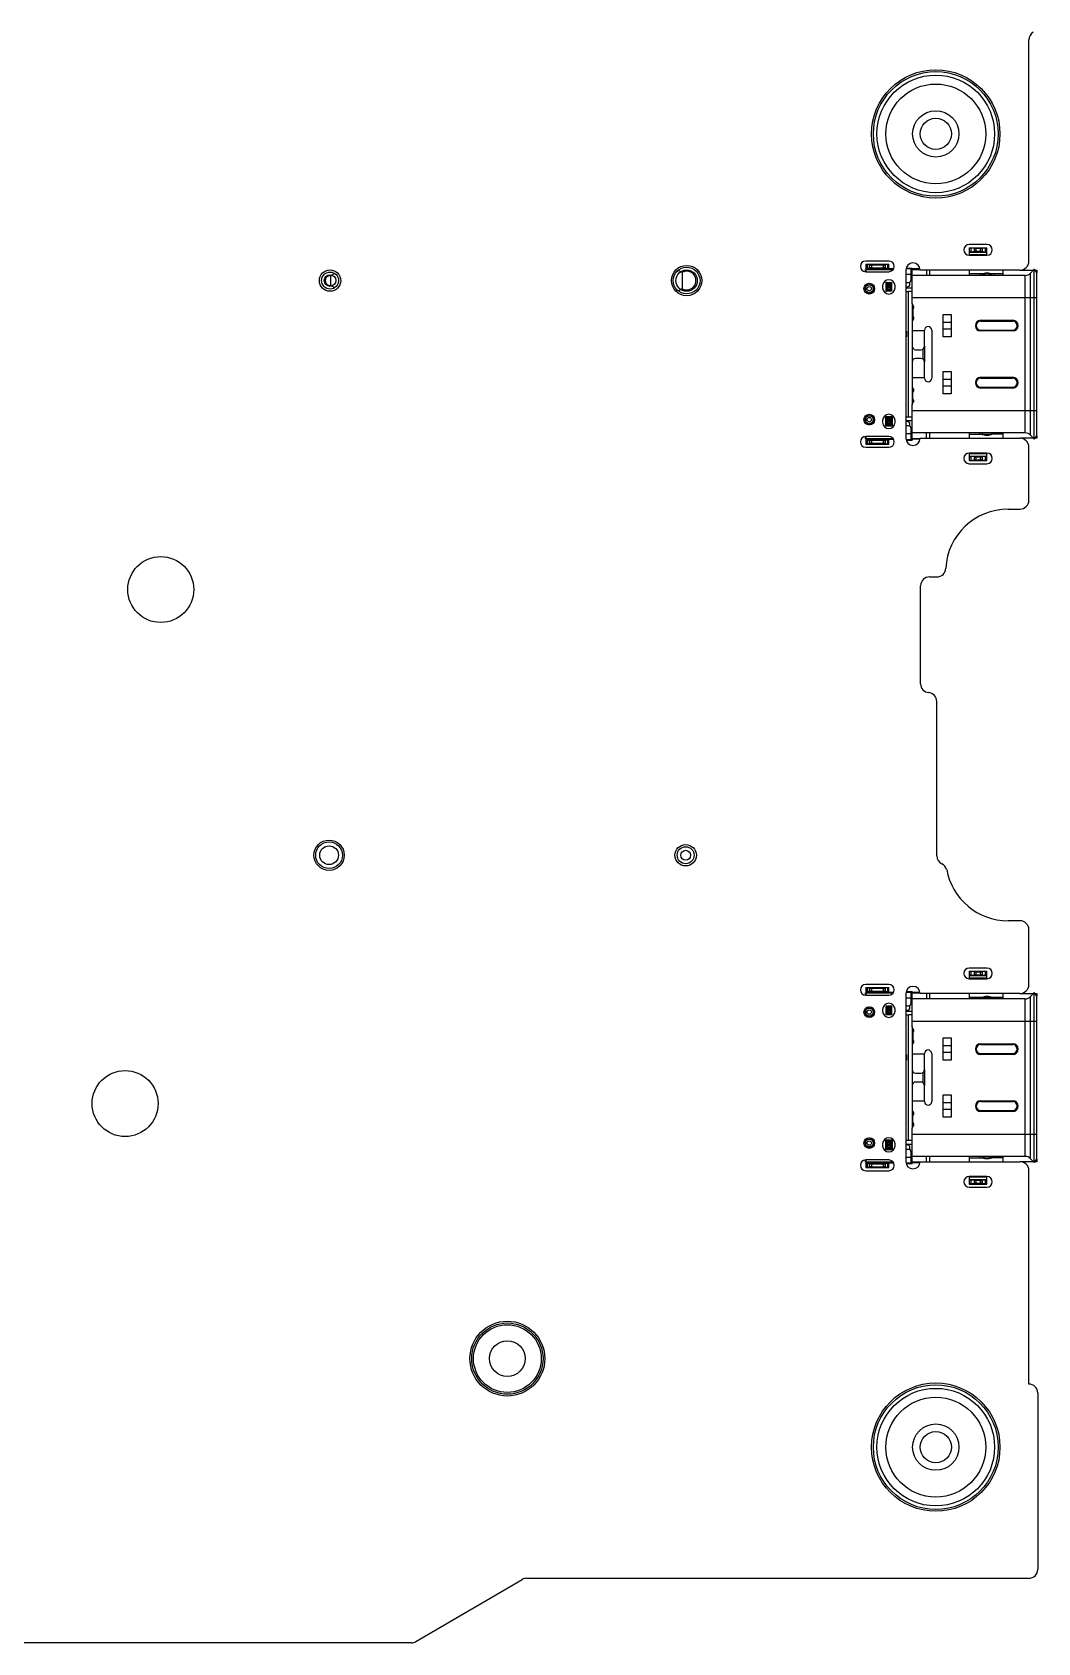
# Model space of a CAD drawing. Header units: millimetres. Extents: x 0 to 841, y 0 to 594.
# Drawn here: x 465.4 to 521.8, y 111.9 to 202.3 of the extents above; entities that cross this region are included whole.
import ezdxf

# ---------------------------------------------------------------- set-up
doc = ezdxf.new("R2010")
doc.units = ezdxf.units.MM
doc.header["$LTSCALE"] = 46.255
doc.layers.add('ASSEM_MEM', color=7, linetype='CONTINUOUS')

msp = doc.modelspace()

# ---------------------------------------------------------------- linework, layer by layer
at = {"layer": 'ASSEM_MEM', "color": 7, "linetype": 'CONTINUOUS'}
for p, q in [((521.301, 189.45), (521.301, 201.864)), ((518.951, 190.38), (517.951, 190.38)), ((517.951, 190.205), (518.951, 190.205)), ((517.951, 190.205), (517.951, 189.955)), ((517.951, 189.955), (518.951, 189.955)), ((517.951, 189.954), (517.951, 189.953)), ((517.951, 189.954), (517.951, 189.953)), ((517.951, 189.953), (517.951, 189.805)), ((518.227, 190.161), (518.052, 190.181)), ((518.052, 189.98), (518.227, 190)), ((518.576, 190.155), (518.326, 190.155)), ((518.326, 190.005), (518.576, 190.005)), ((518.85, 190.181), (518.675, 190.161)), ((518.675, 190), (518.85, 189.98)), ((518.951, 189.955), (518.951, 190.205)), ((518.951, 189.805), (518.951, 189.953)), ((501.656, 188.929), (501.681, 188.916)), ((512.131, 188.985), (513.691, 188.985)), ((512.131, 188.861), (512.131, 188.985)), ((513.451, 189.455), (512.151, 189.455)), ((512.151, 189.28), (513.451, 189.28)), ((512.151, 189.28), (512.151, 188.855)), ((512.151, 189.03), (513.451, 189.03)), ((513.712, 189.01), (512.151, 189.01)), ((512.353, 189.239), (512.228, 189.258)), ((512.228, 189.052), (512.353, 189.072)), ((513.126, 189.23), (512.476, 189.23)), ((512.476, 189.08), (513.126, 189.08)), ((513.374, 189.258), (513.249, 189.239)), ((513.249, 189.072), (513.374, 189.052)), ((513.451, 189.01), (513.451, 189.28)), ((514.401, 188.95), (514.401, 179.51)), ((514.423, 189.031), (514.701, 189.031)), ((514.431, 189.06), (514.751, 189.06)), ((514.701, 188.41), (514.701, 189.06)), ((514.701, 189.01), (514.725, 189.01)), ((514.725, 189.009), (514.725, 188.76)), ((514.729, 189.01), (514.729, 188.76)), ((515.185, 189.01), (514.731, 189.01)), ((514.731, 189.01), (514.731, 188.76)), ((514.751, 189.01), (514.751, 189.06)), ((514.751, 188.65), (514.751, 189.01)), ((514.751, 188.985), (515.192, 188.985)), ((520.801, 188.95), (515.201, 188.95)), ((515.56, 188.95), (515.56, 188.65)), ((515.726, 188.95), (515.726, 188.65)), ((517.951, 189.78), (518.951, 189.78)), ((517.951, 188.95), (517.951, 188.65)), ((519.851, 188.65), (519.851, 188.95)), ((521.594, 189), (521.398, 188.783)), ((521.751, 188.806), (521.594, 189)), ((521.594, 179.46), (521.594, 189)), ((512.131, 187.749), (512.131, 188.062)), ((512.151, 188.855), (513.451, 188.855)), ((512.151, 187.724), (512.151, 188.087)), ((513.101, 188.055), (513.101, 187.955)), ((513.286, 188.28), (513.384, 188.182)), ((513.301, 188.255), (513.601, 188.255)), ((513.376, 188.18), (513.301, 188.255)), ((513.301, 187.757), (513.301, 188.255)), ((513.376, 187.835), (513.376, 188.18)), ((513.378, 188.18), (513.536, 188.18)), ((513.378, 187.83), (513.378, 188.18)), ((513.378, 188.152), (513.396, 188.128)), ((513.408, 188.03), (513.408, 187.98)), ((513.498, 188.03), (513.498, 187.98)), ((513.51, 188.128), (513.528, 188.152)), ((513.528, 188.181), (513.601, 188.255)), ((513.528, 187.83), (513.528, 188.18)), ((513.536, 188.18), (513.536, 187.835)), ((513.601, 188.255), (513.601, 187.757)), ((513.801, 187.955), (513.801, 188.055)), ((514.401, 188.26), (514.551, 188.26)), ((514.401, 188.01), (514.481, 188.01)), ((514.631, 188.16), (514.631, 188.285)), ((514.701, 188.752), (514.751, 188.752)), ((514.701, 188.61), (514.751, 188.61)), ((514.751, 188.76), (514.725, 188.76)), ((514.725, 188.76), (514.729, 188.76)), ((521.101, 188.65), (514.751, 188.65)), ((514.751, 187.057), (514.751, 188.65)), ((518.687, 188.73), (517.951, 188.73)), ((518.687, 188.73), (518.704, 188.731)), ((518.687, 188.73), (518.704, 188.731)), ((518.701, 188.65), (518.701, 188.731)), ((518.704, 188.731), (518.745, 188.733)), ((518.745, 188.733), (518.792, 188.738)), ((518.792, 188.738), (518.846, 188.744)), ((518.846, 188.744), (518.865, 188.745)), ((518.865, 188.745), (518.908, 188.748)), ((518.908, 188.748), (518.951, 188.749)), ((518.951, 188.749), (518.996, 188.748)), ((518.996, 188.748), (519.057, 188.744)), ((519.057, 188.744), (519.113, 188.738)), ((519.113, 188.738), (519.156, 188.733)), ((519.156, 188.733), (519.17, 188.732)), ((519.17, 188.732), (519.198, 188.731)), ((519.198, 188.731), (519.215, 188.73)), ((519.198, 188.731), (519.215, 188.73)), ((519.201, 188.731), (519.201, 188.65)), ((519.851, 188.73), (519.215, 188.73)), ((521.751, 179.655), (521.751, 188.806)), ((512.431, 187.658), (512.431, 187.647)), ((512.532, 187.705), (512.517, 187.705)), ((513.38, 187.829), (513.286, 187.73)), ((513.301, 187.757), (513.376, 187.835)), ((513.601, 187.757), (513.301, 187.757)), ((513.396, 187.882), (513.378, 187.859)), ((513.528, 187.83), (513.378, 187.83)), ((513.51, 187.882), (513.528, 187.859)), ((513.528, 187.835), (513.536, 187.835)), ((513.529, 187.832), (513.601, 187.757)), ((514.401, 187.96), (514.751, 187.96)), ((514.401, 187.743), (514.552, 187.743)), ((514.751, 187.743), (514.552, 187.743)), ((514.552, 180.718), (514.552, 187.743)), ((514.751, 187.055), (514.751, 186.056)), ((514.801, 186.881), (514.801, 186.23)), ((516.501, 186.455), (516.951, 186.455)), ((516.501, 185.205), (516.501, 186.455)), ((516.951, 186.455), (516.951, 185.205)), ((514.432, 185.511), (514.432, 185.205)), ((514.751, 186.054), (514.751, 184.68)), ((515.451, 184.68), (515.451, 185.58)), ((515.851, 185.58), (515.851, 182.88)), ((516.501, 186.025), (516.951, 186.025)), ((516.951, 185.635), (516.501, 185.635)), ((518.601, 186.13), (520.401, 186.13)), ((520.401, 185.53), (518.601, 185.53)), ((514.751, 184.68), (514.751, 183.78)), ((514.951, 184.48), (515.251, 184.48)), ((515.351, 184.51), (515.351, 183.951)), ((515.451, 184.68), (515.451, 183.78)), ((516.951, 185.205), (516.501, 185.205)), ((514.751, 183.78), (514.751, 182.407)), ((515.251, 183.98), (514.951, 183.98)), ((515.451, 182.88), (515.451, 183.78)), ((516.501, 183.255), (516.951, 183.255)), ((516.501, 182.005), (516.501, 183.255)), ((516.501, 182.825), (516.951, 182.825)), ((516.951, 183.255), (516.951, 182.005)), ((518.601, 182.93), (520.401, 182.93)), ((514.751, 182.405), (514.751, 181.406)), ((514.801, 181.58), (514.801, 182.231)), ((516.951, 182.435), (516.501, 182.435)), ((516.951, 182.005), (516.501, 182.005)), ((520.401, 182.33), (518.601, 182.33)), ((512.431, 180.813), (512.431, 180.803)), ((514.751, 179.81), (514.751, 181.404)), ((512.131, 180.555), (512.131, 180.712)), ((512.131, 180.399), (512.131, 180.555)), ((512.151, 180.374), (512.151, 180.737)), ((512.517, 180.755), (512.532, 180.755)), ((513.101, 180.505), (513.101, 180.405)), ((513.286, 180.73), (513.636, 180.73)), ((513.38, 180.632), (513.286, 180.73)), ((513.286, 180.18), (513.286, 180.73)), ((513.384, 180.278), (513.286, 180.18)), ((513.636, 180.18), (513.286, 180.18)), ((513.301, 180.704), (513.601, 180.704)), ((513.376, 180.625), (513.301, 180.704)), ((513.301, 180.205), (513.301, 180.704)), ((513.301, 180.205), (513.376, 180.28)), ((513.601, 180.205), (513.301, 180.205)), ((513.376, 180.28), (513.376, 180.625)), ((513.528, 180.63), (513.378, 180.63)), ((513.378, 180.28), (513.378, 180.63)), ((513.378, 180.602), (513.396, 180.578)), ((513.396, 180.332), (513.378, 180.309)), ((513.536, 180.28), (513.378, 180.28)), ((513.408, 180.48), (513.408, 180.43)), ((513.498, 180.48), (513.498, 180.43)), ((513.51, 180.578), (513.528, 180.602)), ((513.51, 180.332), (513.528, 180.309)), ((513.528, 180.28), (513.528, 180.63)), ((513.528, 180.625), (513.536, 180.625)), ((513.528, 180.279), (513.601, 180.205)), ((513.529, 180.629), (513.601, 180.704)), ((513.536, 180.625), (513.636, 180.73)), ((513.536, 180.625), (513.536, 180.28)), ((513.636, 180.18), (513.536, 180.28)), ((513.601, 180.704), (513.601, 180.205)), ((513.636, 180.73), (513.636, 180.18)), ((513.801, 180.405), (513.801, 180.505)), ((514.401, 180.718), (514.552, 180.718)), ((514.401, 180.5), (514.751, 180.5)), ((514.481, 180.45), (514.401, 180.45)), ((514.551, 180.2), (514.401, 180.2)), ((514.552, 180.718), (514.751, 180.718)), ((514.631, 180.176), (514.631, 180.3)), ((514.701, 179.4), (514.701, 180.05)), ((512.131, 179.475), (512.131, 179.6)), ((513.691, 179.475), (512.131, 179.475)), ((513.451, 179.605), (512.151, 179.605)), ((512.151, 179.605), (512.151, 179.18)), ((512.151, 179.45), (513.712, 179.45)), ((512.151, 179.43), (513.451, 179.43)), ((512.151, 179.18), (513.451, 179.18)), ((512.151, 179.005), (513.451, 179.005)), ((512.353, 179.389), (512.228, 179.408)), ((512.228, 179.202), (512.353, 179.222)), ((513.126, 179.38), (512.476, 179.38)), ((512.476, 179.23), (513.126, 179.23)), ((513.374, 179.408), (513.249, 179.389)), ((513.249, 179.222), (513.374, 179.202)), ((513.451, 179.18), (513.451, 179.45)), ((514.701, 179.43), (514.423, 179.43)), ((514.431, 179.4), (514.751, 179.4)), ((514.751, 179.85), (514.701, 179.85)), ((514.701, 179.708), (514.751, 179.708)), ((514.725, 179.45), (514.701, 179.45)), ((514.725, 179.701), (514.725, 179.452)), ((514.729, 179.7), (514.725, 179.701)), ((514.725, 179.7), (514.729, 179.7)), ((514.729, 179.45), (514.729, 179.7)), ((514.731, 179.7), (514.751, 179.7)), ((514.731, 179.45), (514.731, 179.7)), ((515.185, 179.45), (514.731, 179.45)), ((521.101, 179.81), (514.751, 179.81)), ((514.751, 179.45), (514.751, 179.81)), ((515.192, 179.475), (514.751, 179.475)), ((514.751, 179.45), (514.751, 179.4)), ((515.201, 179.51), (520.801, 179.51)), ((515.56, 179.51), (515.56, 179.81)), ((515.726, 179.81), (515.726, 179.51)), ((517.951, 179.81), (517.951, 179.51)), ((517.951, 179.73), (518.687, 179.73)), ((518.709, 179.73), (518.687, 179.73)), ((518.709, 179.73), (518.687, 179.73)), ((518.701, 179.73), (518.701, 179.81)), ((518.743, 179.727), (518.709, 179.73)), ((518.753, 179.726), (518.743, 179.727)), ((518.808, 179.721), (518.753, 179.726)), ((518.808, 179.721), (518.801, 179.721)), ((518.853, 179.716), (518.808, 179.721)), ((518.873, 179.715), (518.853, 179.716)), ((518.911, 179.713), (518.873, 179.715)), ((518.951, 179.712), (518.911, 179.713)), ((518.992, 179.713), (518.951, 179.712)), ((519.031, 179.715), (518.992, 179.713)), ((519.05, 179.716), (519.031, 179.715)), ((519.102, 179.721), (519.05, 179.716)), ((519.149, 179.726), (519.099, 179.721)), ((519.161, 179.727), (519.149, 179.726)), ((519.193, 179.73), (519.161, 179.727)), ((519.215, 179.73), (519.193, 179.73)), ((519.201, 179.81), (519.201, 179.73)), ((519.851, 179.73), (519.215, 179.73)), ((519.851, 179.51), (519.851, 179.81)), ((521.301, 176.03), (521.301, 179.01)), ((521.594, 179.46), (521.398, 179.678)), ((521.594, 179.46), (521.751, 179.655)), ((518.951, 178.68), (517.951, 178.68)), ((517.951, 178.655), (517.951, 178.508)), ((517.951, 178.505), (518.951, 178.505)), ((517.951, 178.505), (517.951, 178.255)), ((517.951, 178.255), (518.951, 178.255)), ((517.951, 178.08), (518.951, 178.08)), ((518.227, 178.461), (518.052, 178.481)), ((518.052, 178.28), (518.227, 178.3)), ((518.576, 178.455), (518.326, 178.455)), ((518.326, 178.305), (518.576, 178.305)), ((518.85, 178.481), (518.675, 178.461)), ((518.675, 178.3), (518.85, 178.28)), ((518.951, 178.508), (518.951, 178.655)), ((518.951, 178.506), (518.951, 178.508)), ((518.951, 178.506), (518.951, 178.508)), ((518.951, 178.255), (518.951, 178.505)), ((520.136, 175.53), (520.801, 175.53)), ((515.231, 165.73), (515.231, 171.23)), ((515.731, 171.73), (516.141, 171.73)), ((516.131, 156.075), (516.131, 164.735)), ((520.801, 152.43), (520.136, 152.43)), ((521.301, 148.85), (521.301, 151.93)), ((518.951, 149.78), (517.951, 149.78)), ((517.951, 149.605), (518.951, 149.605)), ((517.951, 149.605), (517.951, 149.355)), ((517.951, 149.355), (518.951, 149.355)), ((517.951, 149.354), (517.951, 149.353)), ((517.951, 149.354), (517.951, 149.353)), ((517.951, 149.353), (517.951, 149.205)), ((517.951, 149.18), (518.951, 149.18)), ((518.227, 149.561), (518.052, 149.581)), ((518.052, 149.38), (518.227, 149.4)), ((518.576, 149.555), (518.326, 149.555)), ((518.326, 149.405), (518.576, 149.405)), ((518.85, 149.581), (518.675, 149.561)), ((518.675, 149.4), (518.85, 149.38)), ((518.951, 149.355), (518.951, 149.605)), ((518.951, 149.205), (518.951, 149.353)), ((512.131, 148.385), (513.691, 148.385)), ((512.131, 148.261), (512.131, 148.385)), ((513.451, 148.855), (512.151, 148.855)), ((512.151, 148.68), (513.451, 148.68)), ((512.151, 148.68), (512.151, 148.255)), ((512.151, 148.43), (513.451, 148.43)), ((513.712, 148.41), (512.151, 148.41)), ((512.151, 148.255), (513.451, 148.255)), ((512.353, 148.639), (512.228, 148.658)), ((512.228, 148.452), (512.353, 148.472)), ((513.126, 148.63), (512.476, 148.63)), ((512.476, 148.48), (513.126, 148.48)), ((513.374, 148.658), (513.249, 148.639)), ((513.249, 148.472), (513.374, 148.452)), ((513.451, 148.41), (513.451, 148.68)), ((514.401, 148.35), (514.401, 138.91)), ((514.423, 148.431), (514.701, 148.431)), ((514.431, 148.46), (514.751, 148.46)), ((514.701, 147.81), (514.701, 148.46)), ((514.701, 148.41), (514.725, 148.41)), ((514.725, 148.409), (514.725, 148.16)), ((514.729, 148.41), (514.729, 148.16)), ((515.185, 148.41), (514.731, 148.41)), ((514.731, 148.41), (514.731, 148.16)), ((514.751, 148.41), (514.751, 148.46)), ((514.751, 148.05), (514.751, 148.41)), ((514.751, 148.385), (515.192, 148.385)), ((520.801, 148.35), (515.201, 148.35)), ((515.56, 148.35), (515.56, 148.05)), ((515.726, 148.35), (515.726, 148.05)), ((517.951, 148.35), (517.951, 148.05)), ((519.851, 148.05), (519.851, 148.35)), ((521.594, 148.4), (521.398, 148.183)), ((521.751, 148.206), (521.594, 148.4)), ((521.594, 138.86), (521.594, 148.4)), ((512.131, 147.149), (512.131, 147.462)), ((512.151, 147.124), (512.151, 147.487)), ((513.101, 147.455), (513.101, 147.355)), ((513.301, 147.655), (513.601, 147.655)), ((513.376, 147.58), (513.301, 147.655)), ((513.301, 147.157), (513.301, 147.655)), ((513.376, 147.235), (513.376, 147.58)), ((513.378, 147.58), (513.536, 147.58)), ((513.378, 147.23), (513.378, 147.58)), ((513.378, 147.552), (513.396, 147.528)), ((513.382, 147.584), (513.384, 147.582)), ((513.408, 147.43), (513.408, 147.38)), ((513.498, 147.43), (513.498, 147.38)), ((513.51, 147.528), (513.528, 147.552)), ((513.528, 147.581), (513.601, 147.655)), ((513.528, 147.23), (513.528, 147.58)), ((513.536, 147.58), (513.536, 147.235)), ((513.601, 147.655), (513.601, 147.157)), ((513.801, 147.355), (513.801, 147.455)), ((514.401, 147.66), (514.551, 147.66)), ((514.401, 147.41), (514.481, 147.41)), ((514.401, 147.36), (514.751, 147.36)), ((514.631, 147.56), (514.631, 147.685)), ((514.701, 148.152), (514.751, 148.152)), ((514.701, 148.01), (514.751, 148.01)), ((514.751, 148.16), (514.725, 148.16)), ((514.725, 148.16), (514.729, 148.16)), ((521.101, 148.05), (514.751, 148.05)), ((514.751, 146.457), (514.751, 148.05)), ((518.687, 148.13), (517.951, 148.13)), ((518.687, 148.13), (518.704, 148.131)), ((518.687, 148.13), (518.704, 148.131)), ((518.701, 148.05), (518.701, 148.131)), ((518.704, 148.131), (518.745, 148.133)), ((518.745, 148.133), (518.792, 148.138)), ((518.792, 148.138), (518.846, 148.144)), ((518.846, 148.144), (518.865, 148.145)), ((518.865, 148.145), (518.908, 148.148)), ((518.908, 148.148), (518.951, 148.149)), ((518.951, 148.149), (518.996, 148.148)), ((518.996, 148.148), (519.057, 148.144)), ((519.057, 148.144), (519.113, 148.138)), ((519.113, 148.138), (519.156, 148.133)), ((519.156, 148.133), (519.17, 148.132)), ((519.17, 148.132), (519.198, 148.131)), ((519.198, 148.131), (519.215, 148.13)), ((519.198, 148.131), (519.215, 148.13)), ((519.201, 148.131), (519.201, 148.05)), ((519.851, 148.13), (519.215, 148.13)), ((521.751, 139.055), (521.751, 148.206)), ((512.431, 147.058), (512.431, 147.047)), ((512.532, 147.105), (512.517, 147.105)), ((513.301, 147.157), (513.376, 147.235)), ((513.601, 147.157), (513.301, 147.157)), ((513.396, 147.282), (513.378, 147.259)), ((513.528, 147.23), (513.378, 147.23)), ((513.51, 147.282), (513.528, 147.259)), ((513.528, 147.235), (513.536, 147.235)), ((513.529, 147.232), (513.601, 147.157)), ((514.401, 147.143), (514.552, 147.143)), ((514.751, 147.143), (514.552, 147.143)), ((514.552, 140.118), (514.552, 147.143)), ((514.751, 146.455), (514.751, 145.456)), ((514.801, 146.281), (514.801, 145.63)), ((516.501, 145.855), (516.951, 145.855)), ((516.501, 144.605), (516.501, 145.855)), ((516.951, 145.855), (516.951, 144.605)), ((518.601, 145.53), (520.401, 145.53)), ((514.432, 144.911), (514.432, 144.605)), ((514.751, 145.454), (514.751, 144.08)), ((515.451, 144.08), (515.451, 144.98)), ((515.851, 144.98), (515.851, 142.28)), ((516.501, 145.425), (516.951, 145.425)), ((516.951, 145.035), (516.501, 145.035)), ((520.401, 144.93), (518.601, 144.93)), ((514.751, 144.08), (514.751, 143.18)), ((514.951, 143.88), (515.251, 143.88)), ((515.351, 143.91), (515.351, 143.351)), ((515.451, 144.08), (515.451, 143.18)), ((516.951, 144.605), (516.501, 144.605)), ((514.751, 143.18), (514.751, 141.807)), ((515.251, 143.38), (514.951, 143.38)), ((515.451, 142.28), (515.451, 143.18)), ((516.501, 142.655), (516.951, 142.655)), ((516.501, 141.405), (516.501, 142.655)), ((516.501, 142.225), (516.951, 142.225)), ((516.951, 142.655), (516.951, 141.405)), ((518.601, 142.33), (520.401, 142.33)), ((514.751, 141.805), (514.751, 140.806)), ((514.801, 140.98), (514.801, 141.631)), ((516.951, 141.835), (516.501, 141.835)), ((516.951, 141.405), (516.501, 141.405)), ((520.401, 141.73), (518.601, 141.73)), ((512.131, 139.955), (512.131, 140.112)), ((512.151, 139.774), (512.151, 140.137)), ((512.431, 140.213), (512.431, 140.203)), ((512.517, 140.155), (512.532, 140.155)), ((513.286, 140.13), (513.636, 140.13)), ((513.38, 140.032), (513.286, 140.13)), ((513.286, 139.58), (513.286, 140.13)), ((513.301, 140.104), (513.601, 140.104)), ((513.376, 140.025), (513.301, 140.104)), ((513.301, 139.605), (513.301, 140.104)), ((513.529, 140.029), (513.601, 140.104)), ((513.536, 140.025), (513.636, 140.13)), ((513.601, 140.104), (513.601, 139.605)), ((513.636, 140.13), (513.636, 139.58)), ((514.401, 140.118), (514.552, 140.118)), ((514.552, 140.118), (514.751, 140.118)), ((514.751, 139.21), (514.751, 140.804)), ((512.131, 139.799), (512.131, 139.955)), ((513.101, 139.905), (513.101, 139.805)), ((513.384, 139.678), (513.286, 139.58)), ((513.636, 139.58), (513.286, 139.58)), ((513.301, 139.605), (513.376, 139.68)), ((513.601, 139.605), (513.301, 139.605)), ((513.376, 139.68), (513.376, 140.025)), ((513.528, 140.03), (513.378, 140.03)), ((513.378, 139.68), (513.378, 140.03)), ((513.378, 140.002), (513.396, 139.978)), ((513.396, 139.732), (513.378, 139.709)), ((513.536, 139.68), (513.378, 139.68)), ((513.408, 139.88), (513.408, 139.83)), ((513.498, 139.88), (513.498, 139.83)), ((513.51, 139.978), (513.528, 140.002)), ((513.51, 139.732), (513.528, 139.709)), ((513.528, 139.68), (513.528, 140.03)), ((513.528, 140.025), (513.536, 140.025)), ((513.528, 139.679), (513.601, 139.605)), ((513.536, 140.025), (513.536, 139.68)), ((513.636, 139.58), (513.536, 139.68)), ((513.801, 139.805), (513.801, 139.905)), ((514.401, 139.9), (514.751, 139.9)), ((514.481, 139.85), (514.401, 139.85)), ((514.551, 139.6), (514.401, 139.6)), ((514.631, 139.576), (514.631, 139.7)), ((514.701, 138.8), (514.701, 139.45)), ((514.751, 139.25), (514.701, 139.25)), ((521.101, 139.21), (514.751, 139.21)), ((514.751, 138.85), (514.751, 139.21)), ((515.56, 138.91), (515.56, 139.21)), ((515.726, 139.21), (515.726, 138.91)), ((517.951, 139.21), (517.951, 138.91)), ((518.701, 139.13), (518.701, 139.21)), ((519.201, 139.21), (519.201, 139.13)), ((519.851, 138.91), (519.851, 139.21)), ((512.131, 138.875), (512.131, 139)), ((513.691, 138.875), (512.131, 138.875)), ((513.451, 139.005), (512.151, 139.005)), ((512.151, 139.005), (512.151, 138.58)), ((512.151, 138.85), (513.712, 138.85)), ((512.151, 138.83), (513.451, 138.83)), ((512.151, 138.58), (513.451, 138.58)), ((512.151, 138.405), (513.451, 138.405)), ((512.353, 138.789), (512.228, 138.808)), ((512.228, 138.602), (512.353, 138.622)), ((513.126, 138.78), (512.476, 138.78)), ((512.476, 138.63), (513.126, 138.63)), ((513.374, 138.808), (513.249, 138.789)), ((513.249, 138.622), (513.374, 138.602)), ((513.451, 138.58), (513.451, 138.85)), ((514.701, 138.83), (514.423, 138.83)), ((514.431, 138.8), (514.751, 138.8)), ((514.701, 139.108), (514.751, 139.108)), ((514.725, 138.85), (514.701, 138.85)), ((514.725, 139.101), (514.725, 138.852)), ((514.729, 139.1), (514.725, 139.101)), ((514.725, 139.1), (514.729, 139.1)), ((514.729, 138.85), (514.729, 139.1)), ((514.731, 139.1), (514.751, 139.1)), ((514.731, 138.85), (514.731, 139.1)), ((515.185, 138.85), (514.731, 138.85)), ((515.192, 138.875), (514.751, 138.875)), ((514.751, 138.85), (514.751, 138.8)), ((515.201, 138.91), (520.801, 138.91)), ((517.951, 139.13), (518.687, 139.13)), ((518.709, 139.13), (518.687, 139.13)), ((518.709, 139.13), (518.687, 139.13)), ((518.743, 139.127), (518.709, 139.13)), ((518.753, 139.126), (518.743, 139.127)), ((518.808, 139.121), (518.753, 139.126)), ((518.808, 139.121), (518.801, 139.121)), ((518.853, 139.116), (518.808, 139.121)), ((518.873, 139.115), (518.853, 139.116)), ((518.911, 139.113), (518.873, 139.115)), ((518.951, 139.112), (518.911, 139.113)), ((518.992, 139.113), (518.951, 139.112)), ((519.031, 139.115), (518.992, 139.113)), ((519.05, 139.116), (519.031, 139.115)), ((519.102, 139.121), (519.05, 139.116)), ((519.149, 139.126), (519.099, 139.121)), ((519.161, 139.127), (519.149, 139.126)), ((519.193, 139.13), (519.161, 139.127)), ((519.215, 139.13), (519.193, 139.13)), ((519.851, 139.13), (519.215, 139.13)), ((521.301, 126.43), (521.301, 138.41)), ((521.594, 138.86), (521.398, 139.078)), ((521.594, 138.86), (521.751, 139.055)), ((518.951, 138.08), (517.951, 138.08)), ((517.951, 138.055), (517.951, 137.908)), ((517.951, 137.905), (518.951, 137.905)), ((517.951, 137.905), (517.951, 137.655)), ((517.951, 137.655), (518.951, 137.655)), ((517.951, 137.48), (518.951, 137.48)), ((518.227, 137.861), (518.052, 137.881)), ((518.052, 137.68), (518.227, 137.7)), ((518.576, 137.855), (518.326, 137.855)), ((518.326, 137.705), (518.576, 137.705)), ((518.85, 137.881), (518.675, 137.861)), ((518.675, 137.7), (518.85, 137.68)), ((518.951, 137.908), (518.951, 138.055)), ((518.951, 137.906), (518.951, 137.908)), ((518.951, 137.906), (518.951, 137.908)), ((518.951, 137.655), (518.951, 137.905)), ((521.801, 125.93), (521.801, 116.03)), ((486.918, 111.979), (492.884, 115.462)), ((493.136, 115.53), (521.301, 115.53)), ((486.665, 111.91), (417.138, 111.91))]:
    msp.add_line(p, q, dxfattribs=at)
at = {"layer": 'ASSEM_MEM', "color": 9, "linetype": 'CONTINUOUS'}
for p, q in [((518.052, 190.181), (518.052, 189.98)), ((518.227, 190.161), (518.227, 190)), ((518.326, 190.155), (518.326, 190.005)), ((518.576, 190.155), (518.576, 190.005)), ((518.675, 190.161), (518.675, 190)), ((518.85, 190.181), (518.85, 189.98)), ((512.228, 189.258), (512.228, 189.052)), ((512.353, 189.239), (512.353, 189.072)), ((512.476, 189.23), (512.476, 189.08)), ((513.126, 189.23), (513.126, 189.08)), ((513.249, 189.239), (513.249, 189.072)), ((513.374, 189.258), (513.374, 189.052)), ((514.722, 189.01), (514.722, 189.06)), ((514.729, 189.01), (514.729, 189.06)), ((518.951, 189.805), (517.951, 189.805)), ((482.156, 188.09), (482.156, 188.631)), ((501.856, 188.822), (501.856, 187.899)), ((512.172, 188.033), (512.131, 188.062)), ((513.378, 188.176), (513.528, 188.176)), ((513.396, 188.128), (513.51, 188.128)), ((513.498, 188.03), (513.408, 188.03)), ((514.401, 188.71), (514.701, 188.71)), ((518.551, 188.73), (518.551, 188.65)), ((518.951, 188.779), (518.951, 188.749)), ((519.351, 188.73), (519.351, 188.65)), ((521.101, 179.81), (521.101, 188.65)), ((521.398, 179.678), (521.398, 188.783)), ((512.172, 187.778), (512.131, 187.749)), ((513.528, 187.835), (513.378, 187.835)), ((513.396, 187.882), (513.51, 187.882)), ((513.408, 187.98), (513.498, 187.98)), ((514.751, 187.4), (521.751, 187.4)), ((514.751, 185.563), (515.451, 185.563)), ((518.601, 186.08), (518.601, 186.13)), ((518.601, 186.08), (520.401, 186.08)), ((518.601, 185.58), (520.401, 185.58)), ((518.601, 185.53), (518.601, 185.58)), ((520.401, 186.13), (520.401, 186.08)), ((520.401, 185.58), (520.401, 185.53)), ((520.401, 185.53), (520.401, 185.58)), ((515.451, 182.898), (514.751, 182.898)), ((518.6, 182.88), (520.401, 182.88)), ((518.601, 182.93), (518.601, 182.88)), ((518.601, 182.88), (518.601, 182.93)), ((518.601, 182.88), (520.401, 182.88)), ((520.401, 182.88), (520.401, 182.93)), ((518.601, 182.38), (520.401, 182.38)), ((518.601, 182.33), (518.601, 182.38)), ((518.601, 182.33), (518.601, 182.38)), ((520.401, 182.38), (520.401, 182.33)), ((514.751, 181.06), (521.751, 181.06)), ((512.172, 180.683), (512.131, 180.712)), ((512.172, 180.428), (512.131, 180.399)), ((513.378, 180.626), (513.528, 180.626)), ((513.528, 180.285), (513.378, 180.285)), ((513.396, 180.578), (513.51, 180.578)), ((513.396, 180.332), (513.51, 180.332)), ((513.498, 180.48), (513.408, 180.48)), ((513.408, 180.43), (513.498, 180.43)), ((512.228, 179.408), (512.228, 179.202)), ((512.353, 179.389), (512.353, 179.222)), ((512.476, 179.38), (512.476, 179.23)), ((513.126, 179.38), (513.126, 179.23)), ((513.249, 179.389), (513.249, 179.222)), ((513.374, 179.408), (513.374, 179.202)), ((514.701, 179.75), (514.401, 179.75)), ((514.722, 179.4), (514.722, 179.45)), ((514.729, 179.4), (514.729, 179.45)), ((518.551, 179.73), (518.551, 179.81)), ((518.951, 179.712), (518.951, 179.681)), ((519.351, 179.73), (519.351, 179.81)), ((517.951, 178.655), (518.951, 178.655)), ((518.052, 178.481), (518.052, 178.28)), ((518.227, 178.461), (518.227, 178.3)), ((518.326, 178.455), (518.326, 178.305)), ((518.576, 178.455), (518.576, 178.305)), ((518.675, 178.461), (518.675, 178.3)), ((518.85, 178.481), (518.85, 178.28)), ((518.951, 149.205), (517.951, 149.205)), ((518.052, 149.581), (518.052, 149.38)), ((518.227, 149.561), (518.227, 149.4)), ((518.326, 149.555), (518.326, 149.405)), ((518.576, 149.555), (518.576, 149.405)), ((518.675, 149.561), (518.675, 149.4)), ((518.85, 149.581), (518.85, 149.38)), ((512.228, 148.658), (512.228, 148.452)), ((512.353, 148.639), (512.353, 148.472)), ((512.476, 148.63), (512.476, 148.48)), ((513.126, 148.63), (513.126, 148.48)), ((513.249, 148.639), (513.249, 148.472)), ((513.374, 148.658), (513.374, 148.452)), ((514.722, 148.41), (514.722, 148.46)), ((514.729, 148.41), (514.729, 148.46)), ((512.172, 147.433), (512.131, 147.462)), ((513.378, 147.576), (513.528, 147.576)), ((513.396, 147.528), (513.51, 147.528)), ((513.498, 147.43), (513.408, 147.43)), ((513.408, 147.38), (513.498, 147.38)), ((514.401, 148.11), (514.701, 148.11)), ((518.551, 148.13), (518.551, 148.05)), ((518.951, 148.179), (518.951, 148.149)), ((519.351, 148.13), (519.351, 148.05)), ((521.101, 139.21), (521.101, 148.05)), ((521.398, 139.078), (521.398, 148.183)), ((512.172, 147.178), (512.131, 147.149)), ((513.528, 147.235), (513.378, 147.235)), ((513.396, 147.282), (513.51, 147.282)), ((514.751, 146.8), (521.751, 146.8)), ((518.601, 145.48), (518.601, 145.53)), ((520.401, 145.53), (520.401, 145.48)), ((514.751, 144.963), (515.451, 144.963)), ((518.601, 145.48), (520.401, 145.48)), ((518.601, 144.98), (520.401, 144.98)), ((518.601, 144.93), (518.601, 144.98)), ((520.401, 144.98), (520.401, 144.93)), ((520.401, 144.93), (520.401, 144.98)), ((515.451, 142.298), (514.751, 142.298)), ((518.6, 142.28), (520.401, 142.28)), ((518.601, 142.33), (518.601, 142.28)), ((518.601, 142.28), (518.601, 142.33)), ((518.601, 142.28), (520.401, 142.28)), ((520.401, 142.28), (520.401, 142.33)), ((518.601, 141.78), (520.401, 141.78)), ((518.601, 141.73), (518.601, 141.78)), ((518.601, 141.73), (518.601, 141.78)), ((520.401, 141.78), (520.401, 141.73)), ((512.172, 140.083), (512.131, 140.112)), ((514.751, 140.46), (521.751, 140.46)), ((512.172, 139.828), (512.131, 139.799)), ((513.378, 140.026), (513.528, 140.026)), ((513.528, 139.685), (513.378, 139.685)), ((513.396, 139.978), (513.51, 139.978)), ((513.396, 139.732), (513.51, 139.732)), ((513.498, 139.88), (513.408, 139.88)), ((513.408, 139.83), (513.498, 139.83)), ((518.551, 139.13), (518.551, 139.21)), ((519.351, 139.13), (519.351, 139.21)), ((512.228, 138.808), (512.228, 138.602)), ((512.353, 138.789), (512.353, 138.622)), ((512.476, 138.78), (512.476, 138.63)), ((513.126, 138.78), (513.126, 138.63)), ((513.249, 138.789), (513.249, 138.622)), ((513.374, 138.808), (513.374, 138.602)), ((514.701, 139.15), (514.401, 139.15)), ((514.722, 138.8), (514.722, 138.85)), ((514.729, 138.8), (514.729, 138.85)), ((518.951, 139.112), (518.951, 139.081)), ((517.951, 138.055), (518.951, 138.055)), ((518.052, 137.881), (518.052, 137.68)), ((518.227, 137.861), (518.227, 137.7)), ((518.326, 137.855), (518.326, 137.705)), ((518.576, 137.855), (518.576, 137.705)), ((518.675, 137.861), (518.675, 137.7)), ((518.85, 137.881), (518.85, 137.68))]:
    msp.add_line(p, q, dxfattribs=at)
at = {"layer": 'ASSEM_MEM', "color": 4, "linetype": 'CONTINUOUS'}
for p, q in [((520.801, 188.95), (521.549, 188.95)), ((521.634, 188.95), (521.751, 188.95)), ((521.751, 188.95), (521.751, 188.806)), ((521.549, 179.51), (520.801, 179.51)), ((521.751, 179.51), (521.634, 179.51)), ((521.751, 179.655), (521.751, 179.51)), ((520.801, 148.35), (521.549, 148.35)), ((521.634, 148.35), (521.751, 148.35)), ((521.751, 148.35), (521.751, 148.206)), ((521.549, 138.91), (520.801, 138.91)), ((521.751, 138.91), (521.634, 138.91)), ((521.751, 139.055), (521.751, 138.91))]:
    msp.add_line(p, q, dxfattribs=at)
at = {"layer": 'ASSEM_MEM', "color": 7, "linetype": 'CONTINUOUS'}
for centre, radius in [((516.081, 196.59), 3.6), ((516.081, 196.59), 3.5), ((516.081, 196.59), 3.3), ((516.081, 196.59), 2.8), ((516.081, 196.59), 1.3), ((516.081, 196.59), 0.875), ((482.106, 188.36), 0.6), ((502.106, 188.36), 0.85), ((502.106, 188.36), 0.75), ((502.106, 188.36), 0.6), ((482.106, 188.36), 0.475), ((482.106, 188.36), 0.325), ((512.351, 187.905), 0.3), ((512.351, 187.905), 0.22), ((512.351, 187.905), 0.12), ((512.351, 180.555), 0.3), ((512.351, 180.555), 0.22), ((512.351, 180.555), 0.12), ((472.611, 171.02), 1.85), ((482.051, 156.11), 0.85), ((482.051, 156.11), 0.75), ((502.051, 156.11), 0.6), ((502.051, 156.11), 0.475), ((512.351, 147.305), 0.3), ((512.351, 147.305), 0.22), ((512.351, 147.305), 0.12), ((470.611, 142.17), 1.85), ((512.351, 139.955), 0.3), ((512.351, 139.955), 0.22), ((512.351, 139.955), 0.12), ((492.051, 127.86), 2.1), ((492.051, 127.86), 2), ((492.051, 127.86), 1.9), ((492.051, 127.86), 1), ((516.081, 122.89), 3.6), ((516.081, 122.89), 3.5), ((516.081, 122.89), 3.3), ((516.081, 122.89), 2.8), ((516.081, 122.89), 1.3), ((516.081, 122.89), 0.875)]:
    msp.add_circle(centre, radius, dxfattribs=at)
at = {"layer": 'ASSEM_MEM', "color": 9, "linetype": 'CONTINUOUS'}
for centre, radius in [((482.051, 156.11), 0.525), ((502.051, 156.11), 0.275)]:
    msp.add_circle(centre, radius, dxfattribs=at)
at = {"layer": 'ASSEM_MEM', "color": 7, "linetype": 'CONTINUOUS'}
for centre, radius, start, end in [((521.801, 201.864), 0.5, 120, 180), ((517.951, 190.08), 0.3, 90, 270), ((518.951, 190.08), 0.3, 270, 90), ((500.019, 185.559), 3.746, 63.47925, 63.7033), ((500.231, 185.983), 3.272, 63.22091, 63.48497), ((512.151, 189.155), 0.3, 90, 270), ((513.451, 189.155), 0.3, 270, 90), ((514.801, 188.95), 0.4, 0, 180), ((520.801, 189.45), 0.5, 270, 360), ((512.352, 187.903), 0.272, 99.17333, 115.69837), ((512.351, 187.904), 0.271, 84.67454, 98.95274), ((512.351, 187.904), 0.271, 69.39823, 84.74741), ((513.451, 188.055), 0.35, 0, 180), ((514.481, 188.16), 0.15, 270, 360), ((514.551, 188.41), 0.15, 270, 360), ((521.101, 189.05), 0.4, 270, 318), ((500.1, 191.001), 3.566, 296.27422, 296.50388), ((500.281, 190.639), 3.161, 296.49901, 296.77803), ((512.351, 187.905), 0.26, 287.91664, 309.72843), ((512.35, 187.906), 0.271, 291.33175, 306.69881), ((512.351, 187.906), 0.271, 306.65257, 320.78894), ((512.349, 187.906), 0.272, 320.98107, 337.38423), ((513.451, 187.955), 0.35, 180, 360), ((514.901, 187.071), 0.15, 180, 218.11475), ((514.901, 187.057), 0.15, 180, 234.10251), ((514.699, 186.912), 0.106, 342.76201, 38.22083), ((514.699, 186.198), 0.106, 321.65501, 17.23799), ((514.75, 186.849), 0.106, 298.22976, 54.10251), ((514.75, 186.262), 0.106, 305.89749, 61.77024), ((514.901, 186.054), 0.15, 125.89749, 180), ((514.901, 186.04), 0.15, 141.97325, 180), ((515.651, 185.58), 0.2, 0, 180), ((518.601, 185.83), 0.3, 90, 270), ((520.401, 185.83), 0.3, 270, 90), ((514.951, 184.68), 0.2, 180, 270), ((515.251, 184.68), 0.2, 270, 360), ((514.951, 183.78), 0.2, 90, 180), ((515.251, 183.78), 0.2, 0, 90), ((515.651, 182.88), 0.2, 180, 360), ((518.601, 182.63), 0.3, 90, 270), ((520.401, 182.63), 0.3, 270, 90), ((514.901, 182.421), 0.15, 180, 218.11475), ((514.901, 182.407), 0.15, 180, 234.10251), ((514.699, 182.262), 0.106, 342.76201, 38.22083), ((514.75, 182.199), 0.106, 298.22976, 54.10251), ((514.75, 181.612), 0.106, 305.89749, 61.77024), ((512.352, 180.553), 0.272, 99.10352, 115.7888), ((512.351, 180.554), 0.271, 84.59997, 98.89002), ((512.351, 180.554), 0.271, 69.30852, 84.66455), ((512.351, 180.555), 0.26, 50.27157, 72.08336), ((513.451, 180.505), 0.35, 0, 180), ((514.901, 181.404), 0.15, 125.89749, 180), ((514.901, 181.39), 0.15, 141.97325, 180), ((514.699, 181.548), 0.106, 321.65501, 17.23799), ((512.35, 180.556), 0.271, 291.33408, 306.7039), ((512.351, 180.556), 0.271, 306.65752, 320.81264), ((512.349, 180.556), 0.272, 321.00571, 337.40363), ((513.451, 180.405), 0.35, 180, 360), ((514.481, 180.3), 0.15, 0, 90), ((514.551, 180.05), 0.15, 0, 90), ((512.151, 179.305), 0.3, 90, 270), ((513.451, 179.305), 0.3, 270, 90), ((514.801, 179.51), 0.4, 180, 360), ((520.801, 179.01), 0.5, 0, 90), ((521.101, 179.41), 0.4, 42, 90), ((517.951, 178.38), 0.3, 90, 270), ((518.951, 178.38), 0.3, 270, 90), ((520.136, 172.03), 3.5, 90, 177.05206), ((520.801, 176.03), 0.5, 270, 360), ((516.141, 172.23), 0.5, 270, 357.70756), ((515.731, 171.23), 0.5, 90, 180), ((515.731, 165.73), 0.5, 180, 264.26083), ((515.631, 164.735), 0.5, 0, 84.26083), ((516.631, 156.075), 0.5, 180, 245.16541), ((516.212, 155.167), 0.5, 16.85492, 65.35202), ((520.136, 155.93), 3.5, 190.17375, 270), ((520.801, 151.93), 0.5, 0, 90), ((517.951, 149.48), 0.3, 90, 270), ((518.951, 149.48), 0.3, 270, 90), ((512.151, 148.555), 0.3, 90, 270), ((513.451, 148.555), 0.3, 270, 90), ((514.801, 148.35), 0.4, 0, 180), ((520.801, 148.85), 0.5, 270, 360), ((512.352, 147.303), 0.272, 99.17333, 115.69837), ((512.351, 147.304), 0.271, 84.67454, 98.95274), ((512.351, 147.304), 0.271, 69.39823, 84.74741), ((513.451, 147.455), 0.35, 0, 180), ((513.451, 147.355), 0.35, 180, 360), ((514.481, 147.56), 0.15, 270, 360), ((514.551, 147.81), 0.15, 270, 360), ((521.101, 148.45), 0.4, 270, 318), ((512.351, 147.305), 0.26, 287.91664, 309.72843), ((512.35, 147.306), 0.271, 291.33175, 306.69881), ((512.351, 147.306), 0.271, 306.65257, 320.78894), ((512.349, 147.306), 0.272, 320.98107, 337.38423), ((514.901, 146.471), 0.15, 180, 218.11475), ((514.901, 146.457), 0.15, 180, 234.10251), ((514.901, 145.454), 0.15, 125.89749, 180), ((514.901, 145.44), 0.15, 141.97325, 180), ((514.699, 146.312), 0.106, 342.76201, 38.22083), ((514.699, 145.598), 0.106, 321.65501, 17.23799), ((514.75, 146.249), 0.106, 298.22976, 54.10251), ((514.75, 145.662), 0.106, 305.89749, 61.77024), ((518.601, 145.23), 0.3, 90, 270), ((520.401, 145.23), 0.3, 270, 90), ((515.651, 144.98), 0.2, 0, 180), ((514.951, 144.08), 0.2, 180, 270), ((515.251, 144.08), 0.2, 270, 360), ((514.951, 143.18), 0.2, 90, 180), ((515.251, 143.18), 0.2, 0, 90), ((515.651, 142.28), 0.2, 180, 360), ((518.601, 142.03), 0.3, 90, 270), ((520.401, 142.03), 0.3, 270, 90), ((514.901, 141.821), 0.15, 180, 218.11475), ((514.901, 141.807), 0.15, 180, 234.10251), ((514.699, 141.662), 0.106, 342.76201, 38.22083), ((514.75, 141.599), 0.106, 298.22976, 54.10251), ((514.75, 141.012), 0.106, 305.89749, 61.77024), ((512.352, 139.953), 0.272, 99.10352, 115.7888), ((512.351, 139.954), 0.271, 84.59997, 98.89002), ((512.351, 139.954), 0.271, 69.30852, 84.66455), ((512.351, 139.955), 0.26, 50.27157, 72.08336), ((513.451, 139.905), 0.35, 0, 180), ((514.901, 140.804), 0.15, 125.89749, 180), ((514.901, 140.79), 0.15, 141.97325, 180), ((514.699, 140.948), 0.106, 321.65501, 17.23799), ((512.35, 139.956), 0.271, 291.33408, 306.7039), ((512.351, 139.956), 0.271, 306.65752, 320.81264), ((512.349, 139.956), 0.272, 321.00571, 337.40363), ((513.451, 139.805), 0.35, 180, 360), ((514.481, 139.7), 0.15, 0, 90), ((514.551, 139.45), 0.15, 0, 90), ((521.101, 138.81), 0.4, 42, 90), ((512.151, 138.705), 0.3, 90, 270), ((513.451, 138.705), 0.3, 270, 90), ((514.801, 138.91), 0.4, 180, 360), ((520.801, 138.41), 0.5, 0, 90), ((517.951, 137.78), 0.3, 90, 270), ((518.951, 137.78), 0.3, 270, 90), ((521.301, 125.93), 0.5, 0, 90), ((521.301, 116.03), 0.5, 270, 360), ((493.136, 115.03), 0.5, 90, 120.27942), ((486.665, 112.41), 0.5, 270, 300.27942)]:
    msp.add_arc(centre, radius, start, end, dxfattribs=at)
at = {"layer": 'ASSEM_MEM', "color": 9, "linetype": 'CONTINUOUS'}
for centre, radius, start, end in [((482.106, 188.36), 0.275, 79.52432, 280.47568), ((502.106, 188.36), 0.525, 241.56311, 118.43689), ((512.351, 187.905), 0.27, 312.20545, 144.56906), ((512.351, 187.905), 0.27, 215.42933, 287.23529), ((518.601, 185.83), 0.25, 90, 270), ((529.132, 186.115), 8.731, 179.89872, 180.22684), ((520.401, 185.83), 0.25, 270, 90), ((518.601, 182.63), 0.25, 90, 270), ((520.401, 182.63), 0.25, 270, 90), ((528.797, 182.346), 8.396, 179.76414, 180.10531), ((512.351, 180.555), 0.27, 72.76471, 144.56906), ((512.351, 180.556), 0.27, 122.61673, 131.58916), ((512.351, 180.555), 0.27, 215.43094, 47.79455), ((512.367, 180.538), 0.293, 131.59686, 137.40861), ((512.326, 180.557), 0.295, 356.61471, 359.68918), ((512.351, 147.305), 0.27, 312.20545, 144.56906), ((512.351, 147.305), 0.27, 215.42933, 287.23529), ((529.132, 145.515), 8.731, 179.89872, 180.22684), ((518.601, 145.23), 0.25, 90, 270), ((520.401, 145.23), 0.25, 270, 90), ((518.601, 142.03), 0.25, 90, 270), ((520.401, 142.03), 0.25, 270, 90), ((528.797, 141.746), 8.396, 179.76414, 180.10531), ((512.351, 139.955), 0.27, 72.76471, 144.56906), ((512.351, 139.955), 0.27, 215.43094, 47.79455), ((512.367, 139.938), 0.293, 131.59686, 137.40861), ((512.351, 139.956), 0.27, 122.61673, 131.58916), ((512.326, 139.957), 0.295, 356.61471, 359.68918)]:
    msp.add_arc(centre, radius, start, end, dxfattribs=at)
at = {"layer": 'ASSEM_MEM', "color": 7, "linetype": 'CONTINUOUS'}
for centre, major_axis, ratio, start_param, end_param in [((518.151, 190.215), (0.2, 0), 0.2, -2.888912, -2.089942), ((518.151, 189.945), (0.2, 0), 0.2, 2.089942, 2.888912), ((518.326, 190.195), (0.2, 0), 0.2, -2.089942, -1.570796), ((518.326, 189.965), (0.2, 0), 0.2, 1.570796, 2.089942), ((518.576, 190.195), (0.2, 0), 0.2, -1.570796, -1.05165), ((518.576, 189.965), (0.2, 0), 0.2, 1.05165, 1.570796), ((518.751, 190.215), (0.2, 0), 0.2, -1.05165, -0.25268), ((518.751, 189.945), (0.2, 0), 0.2, 0.25268, 1.05165), ((512.351, 189.29), (0.2, 0), 0.2, -2.901338, -2.23367), ((512.351, 189.021), (0.2, 0), 0.2, 2.23367, 2.901338), ((512.476, 189.27), (0.2, 0), 0.2, -2.23367, -1.570796), ((512.476, 189.04), (0.2, 0), 0.2, 1.570796, 2.23367), ((513.126, 189.27), (0.2, 0), 0.2, -1.570796, -0.907923), ((513.126, 189.04), (0.2, 0), 0.2, 0.907923, 1.570796), ((513.251, 189.29), (0.2, 0), 0.2, -0.907923, -0.240255), ((513.251, 189.021), (0.2, 0), 0.2, 0.240255, 0.907923), ((513.393, 188.03), (0, 0.1), 0.15, -1.570796, -0.193283), ((513.513, 188.03), (0, 0.1), 0.15, 0.193283, 1.570796), ((513.393, 187.98), (0, 0.1), 0.15, -2.94831, -1.570796), ((513.513, 187.98), (0, 0.1), 0.15, -4.712389, -3.334876), ((513.393, 180.48), (0, 0.1), 0.15, -1.570796, -0.193283), ((513.393, 180.43), (0, 0.1), 0.15, -2.94831, -1.570796), ((513.513, 180.48), (0, 0.1), 0.15, 0.193283, 1.570796), ((513.513, 180.43), (0, 0.1), 0.15, -4.712389, -3.334876), ((512.351, 179.44), (0.2, 0), 0.2, -2.901338, -2.23367), ((512.351, 179.171), (0.2, 0), 0.2, 2.23367, 2.901338), ((512.476, 179.42), (0.2, 0), 0.2, -2.23367, -1.570796), ((512.476, 179.19), (0.2, 0), 0.2, 1.570796, 2.23367), ((513.126, 179.42), (0.2, 0), 0.2, -1.570796, -0.907923), ((513.126, 179.19), (0.2, 0), 0.2, 0.907923, 1.570796), ((513.251, 179.44), (0.2, 0), 0.2, -0.907923, -0.240255), ((513.251, 179.171), (0.2, 0), 0.2, 0.240255, 0.907923), ((518.151, 178.515), (0.2, 0), 0.2, -2.888912, -2.089942), ((518.151, 178.245), (0.2, 0), 0.2, 2.089942, 2.888912), ((518.326, 178.495), (0.2, 0), 0.2, -2.089942, -1.570796), ((518.326, 178.265), (0.2, 0), 0.2, 1.570796, 2.089942), ((518.576, 178.495), (0.2, 0), 0.2, -1.570796, -1.05165), ((518.576, 178.265), (0.2, 0), 0.2, 1.05165, 1.570796), ((518.751, 178.515), (0.2, 0), 0.2, -1.05165, -0.25268), ((518.751, 178.245), (0.2, 0), 0.2, 0.25268, 1.05165), ((518.151, 149.615), (0.2, 0), 0.2, -2.888912, -2.089942), ((518.151, 149.345), (0.2, 0), 0.2, 2.089942, 2.888912), ((518.326, 149.595), (0.2, 0), 0.2, -2.089942, -1.570796), ((518.326, 149.365), (0.2, 0), 0.2, 1.570796, 2.089942), ((518.576, 149.595), (0.2, 0), 0.2, -1.570796, -1.05165), ((518.576, 149.365), (0.2, 0), 0.2, 1.05165, 1.570796), ((518.751, 149.615), (0.2, 0), 0.2, -1.05165, -0.25268), ((518.751, 149.345), (0.2, 0), 0.2, 0.25268, 1.05165), ((512.351, 148.69), (0.2, 0), 0.2, -2.901338, -2.23367), ((512.351, 148.421), (0.2, 0), 0.2, 2.23367, 2.901338), ((512.476, 148.67), (0.2, 0), 0.2, -2.23367, -1.570796), ((512.476, 148.44), (0.2, 0), 0.2, 1.570796, 2.23367), ((513.126, 148.67), (0.2, 0), 0.2, -1.570796, -0.907923), ((513.126, 148.44), (0.2, 0), 0.2, 0.907923, 1.570796), ((513.251, 148.69), (0.2, 0), 0.2, -0.907923, -0.240255), ((513.251, 148.421), (0.2, 0), 0.2, 0.240255, 0.907923), ((513.393, 147.43), (0, 0.1), 0.15, -1.570796, -0.193283), ((513.393, 147.38), (0, 0.1), 0.15, -2.94831, -1.570796), ((513.513, 147.43), (0, 0.1), 0.15, 0.193283, 1.570796), ((513.513, 147.38), (0, 0.1), 0.15, -4.712389, -3.334876), ((513.393, 139.88), (0, 0.1), 0.15, -1.570796, -0.193283), ((513.393, 139.83), (0, 0.1), 0.15, -2.94831, -1.570796), ((513.513, 139.88), (0, 0.1), 0.15, 0.193283, 1.570796), ((513.513, 139.83), (0, 0.1), 0.15, -4.712389, -3.334876), ((512.351, 138.84), (0.2, 0), 0.2, -2.901338, -2.23367), ((512.351, 138.571), (0.2, 0), 0.2, 2.23367, 2.901338), ((512.476, 138.82), (0.2, 0), 0.2, -2.23367, -1.570796), ((512.476, 138.59), (0.2, 0), 0.2, 1.570796, 2.23367), ((513.126, 138.82), (0.2, 0), 0.2, -1.570796, -0.907923), ((513.126, 138.59), (0.2, 0), 0.2, 0.907923, 1.570796), ((513.251, 138.84), (0.2, 0), 0.2, -0.907923, -0.240255), ((513.251, 138.571), (0.2, 0), 0.2, 0.240255, 0.907923), ((518.151, 137.915), (0.2, 0), 0.2, -2.888912, -2.089942), ((518.151, 137.645), (0.2, 0), 0.2, 2.089942, 2.888912), ((518.326, 137.895), (0.2, 0), 0.2, -2.089942, -1.570796), ((518.326, 137.665), (0.2, 0), 0.2, 1.570796, 2.089942), ((518.576, 137.895), (0.2, 0), 0.2, -1.570796, -1.05165), ((518.576, 137.665), (0.2, 0), 0.2, 1.05165, 1.570796), ((518.751, 137.915), (0.2, 0), 0.2, -1.05165, -0.25268), ((518.751, 137.645), (0.2, 0), 0.2, 0.25268, 1.05165)]:
    msp.add_ellipse(centre, major_axis=major_axis, ratio=ratio, start_param=start_param, end_param=end_param, dxfattribs=at)
for points, knots in [([(514.725, 189.009), (514.72, 189.006), (514.71, 188.994), (514.704, 188.981), (514.701, 188.972)], [0, 0, 0, 0, 0.386906, 1, 1, 1, 1]), ([(514.729, 189.01), (514.729, 189.01), (514.728, 189.01), (514.726, 189.009), (514.725, 189.009)], [0, 0, 0, 0, 0.192535, 1, 1, 1, 1]), ([(482.156, 188.631), (482.177, 188.649), (482.242, 188.697), (482.31, 188.739), (482.356, 188.764)], [0, 0, 0, 0, 0.351194, 1, 1, 1, 1]), ([(482.353, 187.958), (482.344, 187.963), (482.276, 188.002), (482.209, 188.046), (482.156, 188.09)], [0, 0, 0, 0, 0.128035, 1, 1, 1, 1]), ([(501.705, 188.904), (501.716, 188.899), (501.767, 188.873), (501.817, 188.845), (501.856, 188.822)], [0, 0, 0, 0, 0.213941, 1, 1, 1, 1]), ([(514.706, 188.753), (514.708, 188.754), (514.714, 188.757), (514.72, 188.759), (514.725, 188.76)], [0, 0, 0, 0, 0.265521, 1, 1, 1, 1]), ([(501.856, 187.899), (501.842, 187.891), (501.793, 187.862), (501.742, 187.835), (501.705, 187.816)], [0, 0, 0, 0, 0.27457, 1, 1, 1, 1]), ([(514.701, 179.488), (514.704, 179.48), (514.71, 179.467), (514.72, 179.454), (514.725, 179.452)], [0, 0, 0, 0, 0.613095, 1, 1, 1, 1]), ([(514.707, 179.707), (514.708, 179.707), (514.714, 179.703), (514.72, 179.701), (514.725, 179.701)], [0, 0, 0, 0, 0.265259, 1, 1, 1, 1]), ([(514.725, 179.452), (514.725, 179.451), (514.727, 179.451), (514.728, 179.45), (514.729, 179.45)], [0, 0, 0, 0, 0.311757, 1, 1, 1, 1]), ([(514.725, 148.409), (514.72, 148.406), (514.71, 148.394), (514.704, 148.381), (514.701, 148.372)], [0, 0, 0, 0, 0.386906, 1, 1, 1, 1]), ([(514.729, 148.41), (514.729, 148.41), (514.728, 148.41), (514.726, 148.409), (514.725, 148.409)], [0, 0, 0, 0, 0.192535, 1, 1, 1, 1]), ([(514.706, 148.153), (514.708, 148.154), (514.714, 148.157), (514.72, 148.159), (514.725, 148.16)], [0, 0, 0, 0, 0.265521, 1, 1, 1, 1]), ([(514.701, 138.888), (514.704, 138.88), (514.71, 138.867), (514.72, 138.854), (514.725, 138.852)], [0, 0, 0, 0, 0.613095, 1, 1, 1, 1]), ([(514.707, 139.107), (514.708, 139.107), (514.714, 139.103), (514.72, 139.101), (514.725, 139.101)], [0, 0, 0, 0, 0.265259, 1, 1, 1, 1]), ([(514.725, 138.852), (514.725, 138.851), (514.727, 138.851), (514.728, 138.85), (514.729, 138.85)], [0, 0, 0, 0, 0.311757, 1, 1, 1, 1])]:
    msp.add_open_spline(points, degree=3, knots=knots, dxfattribs=at)
at = {"layer": 'ASSEM_MEM', "color": 9, "linetype": 'CONTINUOUS'}
for points in [[(512.151, 188.087), (512.168, 188.105), (512.187, 188.121), (512.208, 188.134)], [(512.447, 188.158), (512.47, 188.149), (512.492, 188.137), (512.512, 188.122)], [(512.559, 188.077), (512.575, 188.058), (512.588, 188.037), (512.598, 188.014)], [(512.207, 187.677), (512.186, 187.69), (512.167, 187.706), (512.151, 187.724)], [(512.311, 187.638), (512.285, 187.642), (512.26, 187.65), (512.236, 187.661)], [(512.311, 187.638), (512.333, 187.635), (512.355, 187.634), (512.376, 187.636)], [(512.449, 187.654), (512.426, 187.644), (512.401, 187.639), (512.376, 187.636)], [(512.611, 187.831), (512.618, 187.855), (512.621, 187.88), (512.621, 187.905)], [(512.447, 180.808), (512.47, 180.799), (512.493, 180.787), (512.513, 180.772)], [(512.207, 180.327), (512.186, 180.34), (512.167, 180.356), (512.151, 180.374)], [(512.311, 180.288), (512.285, 180.292), (512.26, 180.3), (512.236, 180.311)], [(512.311, 180.288), (512.333, 180.285), (512.355, 180.284), (512.376, 180.286)], [(512.449, 180.304), (512.426, 180.294), (512.401, 180.289), (512.376, 180.286)], [(512.56, 180.727), (512.576, 180.707), (512.589, 180.685), (512.599, 180.662)], [(512.611, 180.481), (512.616, 180.5), (512.619, 180.52), (512.621, 180.539)], [(512.151, 147.487), (512.168, 147.505), (512.187, 147.521), (512.208, 147.534)], [(512.447, 147.558), (512.47, 147.549), (512.492, 147.537), (512.512, 147.522)], [(512.559, 147.477), (512.575, 147.458), (512.588, 147.437), (512.598, 147.414)], [(512.207, 147.077), (512.186, 147.09), (512.167, 147.106), (512.151, 147.124)], [(512.311, 147.038), (512.285, 147.042), (512.26, 147.05), (512.236, 147.061)], [(512.311, 147.038), (512.333, 147.035), (512.355, 147.034), (512.376, 147.036)], [(512.449, 147.054), (512.426, 147.044), (512.401, 147.039), (512.376, 147.036)], [(512.611, 147.231), (512.618, 147.255), (512.621, 147.28), (512.621, 147.305)], [(512.447, 140.208), (512.47, 140.199), (512.493, 140.187), (512.513, 140.172)], [(512.56, 140.127), (512.576, 140.107), (512.589, 140.085), (512.599, 140.062)], [(512.207, 139.727), (512.186, 139.74), (512.167, 139.756), (512.151, 139.774)], [(512.311, 139.688), (512.285, 139.692), (512.26, 139.7), (512.236, 139.711)], [(512.311, 139.688), (512.333, 139.685), (512.355, 139.684), (512.376, 139.686)], [(512.449, 139.704), (512.426, 139.694), (512.401, 139.689), (512.376, 139.686)], [(512.611, 139.881), (512.616, 139.9), (512.619, 139.92), (512.621, 139.939)]]:
    msp.add_open_spline(points, degree=3, dxfattribs=at)
at = {"layer": 'ASSEM_MEM', "color": 7, "linetype": 'CONTINUOUS'}
for points in [[(512.512, 188.122), (512.53, 188.109), (512.546, 188.094), (512.559, 188.077)], [(512.608, 187.987), (512.617, 187.961), (512.621, 187.933), (512.621, 187.905)], [(512.513, 180.772), (512.53, 180.759), (512.546, 180.743), (512.56, 180.727)], [(512.609, 180.636), (512.617, 180.61), (512.621, 180.582), (512.621, 180.555)], [(512.512, 147.522), (512.53, 147.509), (512.546, 147.494), (512.559, 147.477)], [(512.608, 147.387), (512.617, 147.361), (512.621, 147.333), (512.621, 147.305)], [(512.513, 140.172), (512.53, 140.159), (512.546, 140.143), (512.56, 140.127)], [(512.609, 140.036), (512.617, 140.01), (512.621, 139.982), (512.621, 139.955)]]:
    msp.add_open_spline(points, degree=3, dxfattribs=at)
at = {"layer": 'ASSEM_MEM', "color": 9, "linetype": 'CONTINUOUS'}
for points, knots in [([(518.951, 188.779), (518.922, 188.779), (518.867, 188.774), (518.794, 188.757), (518.735, 188.739), (518.701, 188.73), (518.686, 188.73)], [0, 0, 0, 0, 0.319595, 0.60803, 0.839248, 1, 1, 1, 1]), ([(518.951, 188.779), (518.922, 188.779), (518.867, 188.775), (518.794, 188.757), (518.735, 188.739), (518.701, 188.73), (518.686, 188.73)], [0, 0, 0, 0, 0.320058, 0.607853, 0.839218, 1, 1, 1, 1]), ([(519.215, 188.73), (519.201, 188.73), (519.166, 188.739), (519.108, 188.757), (519.034, 188.774), (518.98, 188.78), (518.951, 188.779)], [0, 0, 0, 0, 0.160856, 0.39215, 0.680032, 1, 1, 1, 1]), ([(519.215, 188.73), (519.209, 188.73), (519.194, 188.732), (519.16, 188.74), (519.108, 188.757), (519.034, 188.774), (518.979, 188.779), (518.951, 188.779)], [0, 0, 0, 0, 0.071659, 0.16112, 0.392172, 0.680531, 1, 1, 1, 1]), ([(518.686, 179.73), (518.693, 179.73), (518.707, 179.728), (518.741, 179.72), (518.794, 179.704), (518.867, 179.687), (518.922, 179.681), (518.951, 179.681)], [0, 0, 0, 0, 0.071497, 0.16105, 0.392146, 0.680548, 1, 1, 1, 1]), ([(518.686, 179.73), (518.701, 179.73), (518.735, 179.722), (518.794, 179.704), (518.867, 179.686), (518.922, 179.681), (518.951, 179.681)], [0, 0, 0, 0, 0.160761, 0.392152, 0.680018, 1, 1, 1, 1]), ([(518.951, 179.681), (518.979, 179.681), (519.034, 179.687), (519.108, 179.704), (519.166, 179.722), (519.201, 179.73), (519.215, 179.73)], [0, 0, 0, 0, 0.319568, 0.607977, 0.839144, 1, 1, 1, 1]), ([(518.951, 179.681), (518.98, 179.681), (519.034, 179.686), (519.108, 179.704), (519.166, 179.722), (519.201, 179.73), (519.215, 179.73)], [0, 0, 0, 0, 0.320035, 0.607841, 0.839112, 1, 1, 1, 1]), ([(518.951, 148.179), (518.922, 148.179), (518.867, 148.174), (518.794, 148.157), (518.735, 148.139), (518.701, 148.13), (518.686, 148.13)], [0, 0, 0, 0, 0.319595, 0.60803, 0.839248, 1, 1, 1, 1]), ([(518.951, 148.179), (518.922, 148.179), (518.867, 148.175), (518.794, 148.157), (518.735, 148.139), (518.701, 148.13), (518.686, 148.13)], [0, 0, 0, 0, 0.320058, 0.607853, 0.839218, 1, 1, 1, 1]), ([(519.215, 148.13), (519.201, 148.13), (519.166, 148.139), (519.108, 148.157), (519.034, 148.174), (518.98, 148.18), (518.951, 148.179)], [0, 0, 0, 0, 0.160856, 0.39215, 0.680032, 1, 1, 1, 1]), ([(519.215, 148.13), (519.209, 148.13), (519.194, 148.132), (519.16, 148.14), (519.108, 148.157), (519.034, 148.174), (518.979, 148.179), (518.951, 148.179)], [0, 0, 0, 0, 0.071659, 0.16112, 0.392172, 0.680531, 1, 1, 1, 1]), ([(518.686, 139.13), (518.693, 139.13), (518.707, 139.128), (518.741, 139.12), (518.794, 139.104), (518.867, 139.087), (518.922, 139.081), (518.951, 139.081)], [0, 0, 0, 0, 0.071497, 0.16105, 0.392146, 0.680548, 1, 1, 1, 1]), ([(518.686, 139.13), (518.701, 139.13), (518.735, 139.122), (518.794, 139.104), (518.867, 139.086), (518.922, 139.081), (518.951, 139.081)], [0, 0, 0, 0, 0.160761, 0.392152, 0.680018, 1, 1, 1, 1]), ([(518.951, 139.081), (518.979, 139.081), (519.034, 139.087), (519.108, 139.104), (519.166, 139.122), (519.201, 139.13), (519.215, 139.13)], [0, 0, 0, 0, 0.319568, 0.607977, 0.839144, 1, 1, 1, 1]), ([(518.951, 139.081), (518.98, 139.081), (519.034, 139.086), (519.108, 139.104), (519.166, 139.122), (519.201, 139.13), (519.215, 139.13)], [0, 0, 0, 0, 0.320035, 0.607841, 0.839112, 1, 1, 1, 1])]:
    msp.add_open_spline(points, degree=3, knots=knots, dxfattribs=at)

doc.saveas('drawing.dxf')
